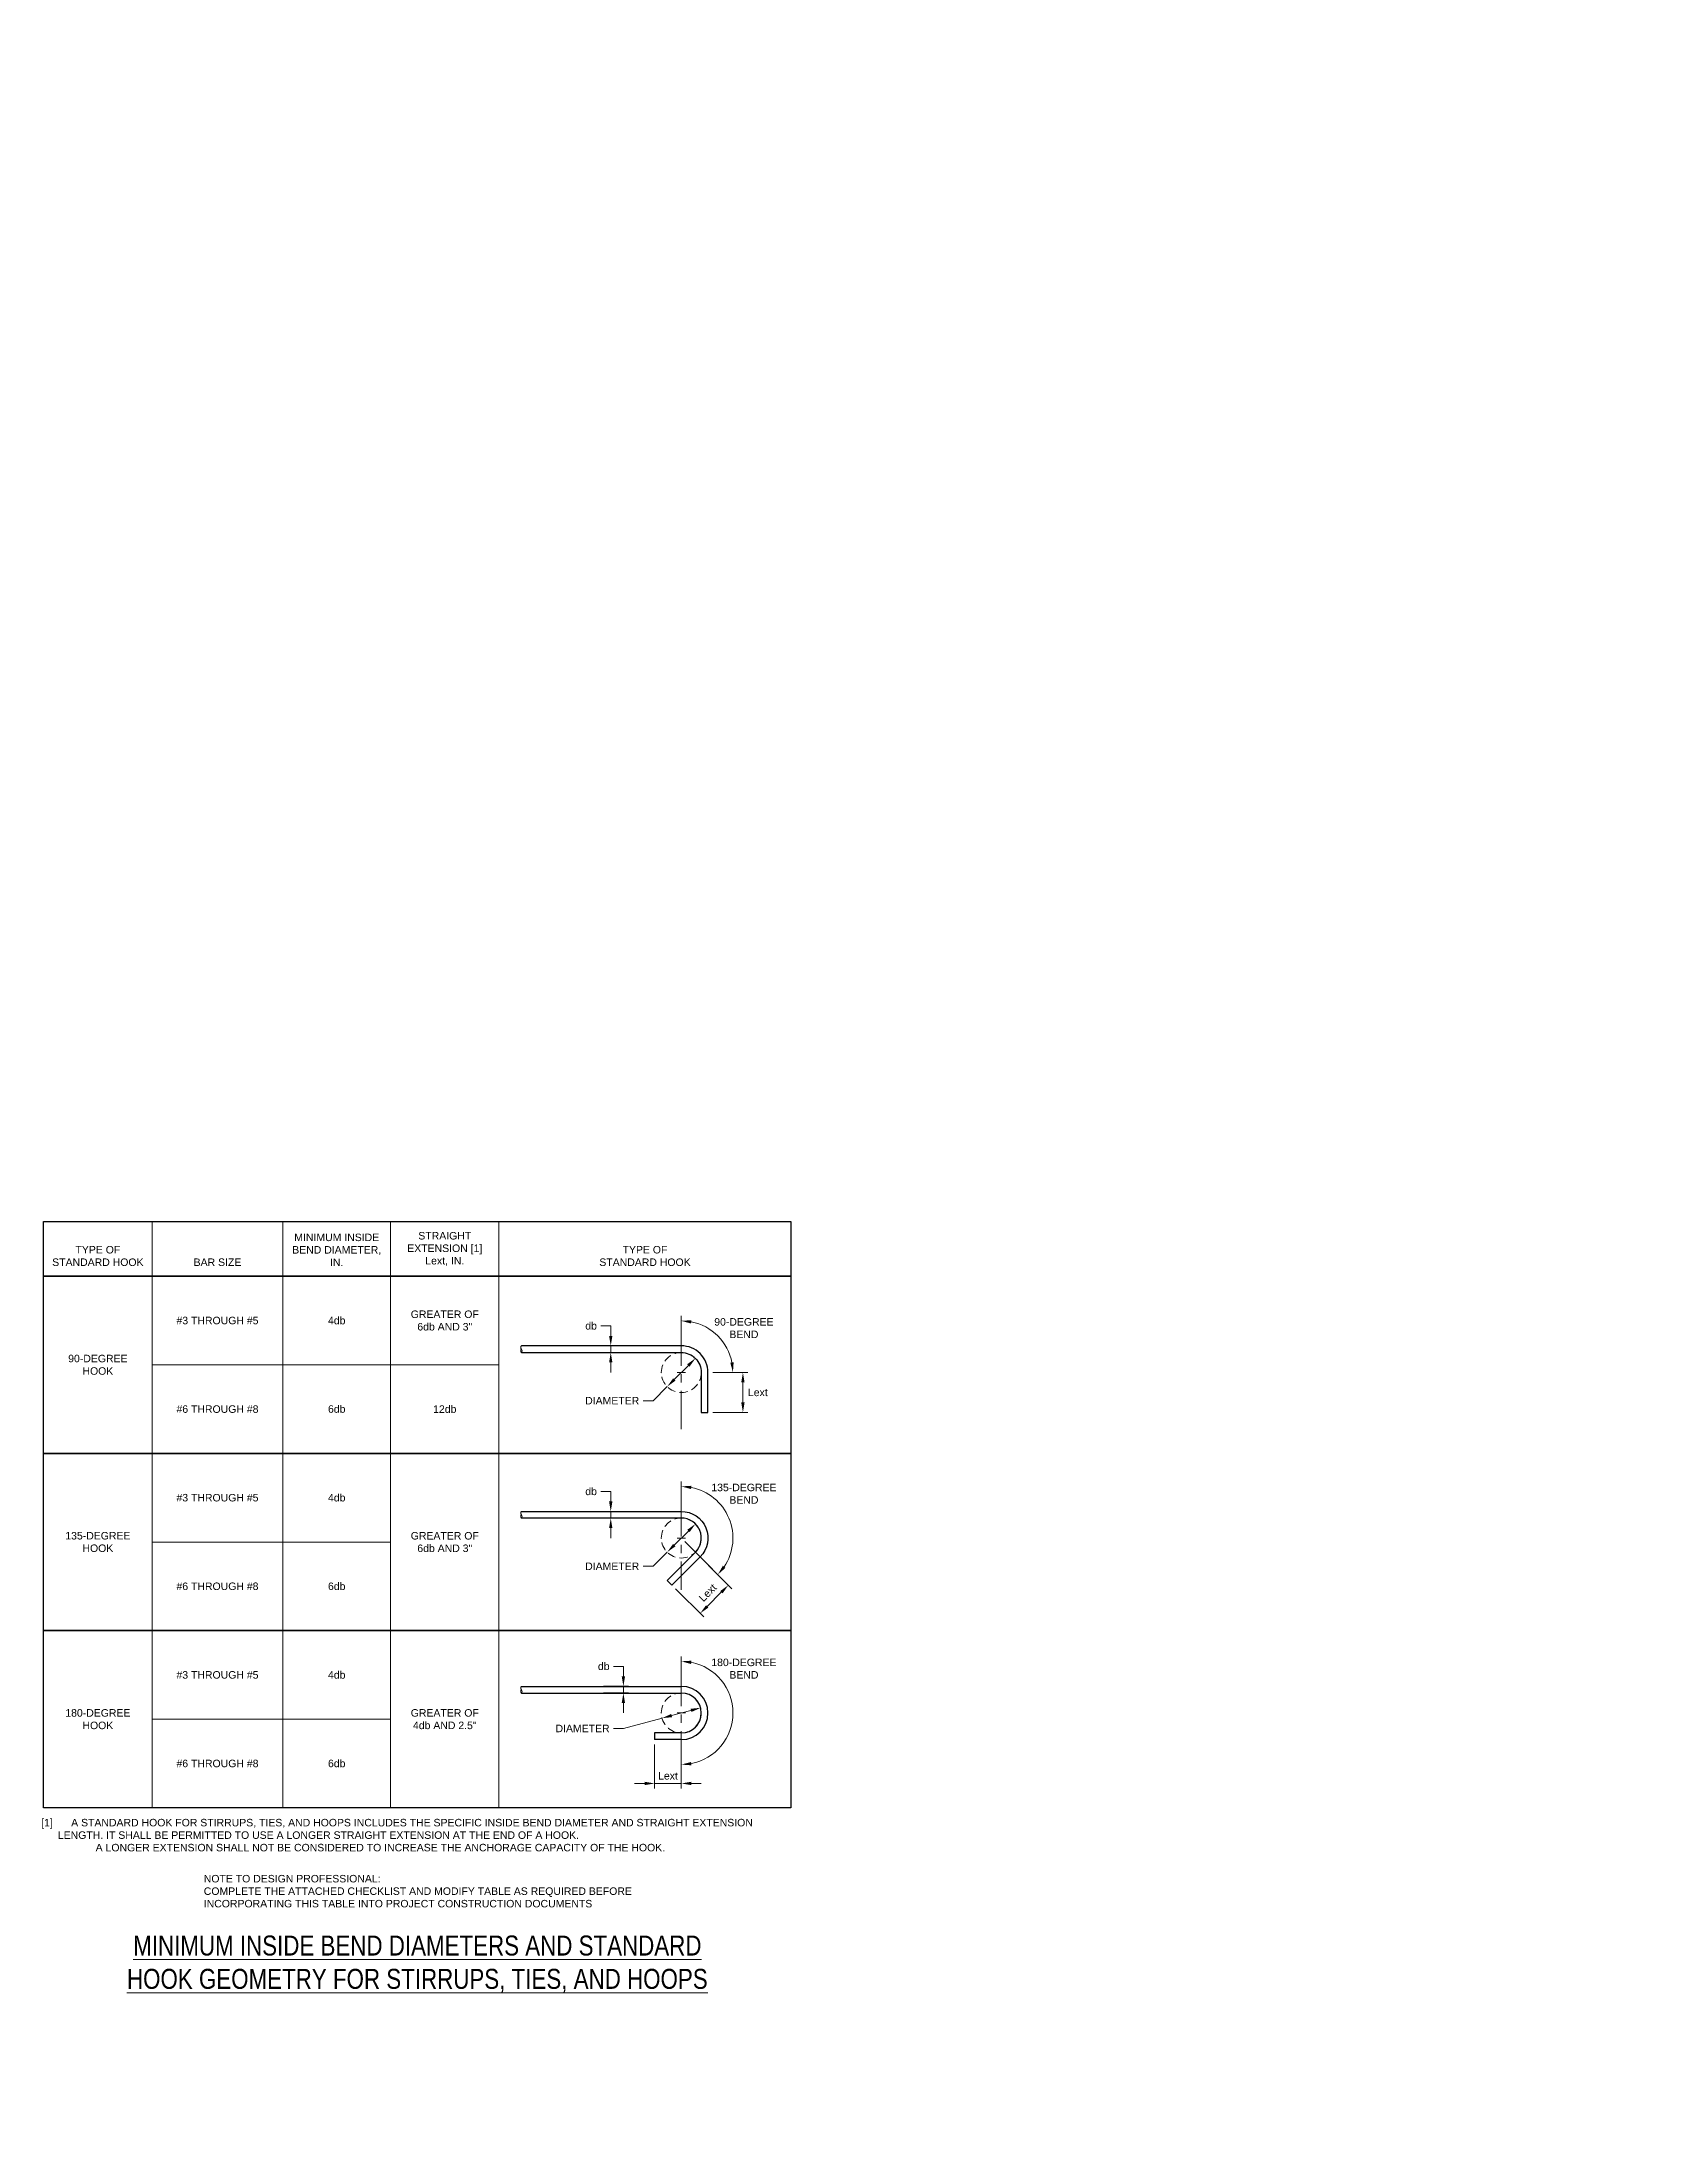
# Model space of a CAD drawing. Header units: inches. Extents: x -1078 to 870, y -1461 to 1056.
# Drawn here: x -1078.2 to -834.7, y 741.8 to 1056.5 of the extents above; entities that cross this region are included whole.
import ezdxf

# ---------------------------------------------------------------- set-up
doc = ezdxf.new("R2010")
doc.units = ezdxf.units.IN
doc.header["$LTSCALE"] = 5
doc.header["$MEASUREMENT"] = 0
doc.linetypes.add('CENTER2', pattern=[1.125, 0.75, -0.125, 0.125, -0.125])
doc.linetypes.add('HIDDEN', pattern=[0.375, 0.25, -0.125])
doc.layers.add('S-ANNO-TEXT', color=7, linetype='Continuous', lineweight=20)
doc.layers.add('S-DETL', color=3, linetype='Continuous', lineweight=30)
doc.styles.add('Romans', font='arial.ttf')
doc.dimstyles.get("Standard").update_dxf_attribs({"dimtxt": 0.18, "dimasz": 0.18, "dimexe": 0.18, "dimexo": 0.0625, "dimgap": 0.09, "dimtad": 0, "dimtih": 1, "dimtoh": 1, "dimdec": 4, "dimzin": 0, "dimdsep": 46, "dimtxsty": 'Standard', "dimcen": 0.09, "dimadec": 0, "dimazin": 0, "dimtfac": 1, "dimtdec": 4, "dimtofl": 0, "dimtmove": 0, "dimatfit": 3, "dimfxl": 1, "dimtolj": 1, "dimtzin": 0, "dimarcsym": 0})

# ---------------------------------------------------------------- blocks, each defined once
blk = doc.blocks.new('*D0')
at = {"layer": 'Defpoints', "color": 0, "transparency": 16777216}
for p in [(-978.21, 856.71), (-972.96, 856.71), (-978.21, 850.71)]:
    blk.add_point(p, dxfattribs=at)
at = {"layer": 'S-ANNO-TEXT', "transparency": 16777216}
for p, q in [((-977.46, 856.71), (-972.21, 856.71)), ((-972.96, 852.21), (-972.96, 855.21)), ((-977.46, 850.71), (-972.21, 850.71))]:
    blk.add_line(p, q, dxfattribs=at)
for points in [[(-973.21, 855.21), (-972.71, 855.21), (-972.96, 856.71)], [(-973.21, 852.21), (-972.71, 852.21), (-972.96, 850.71)]]:
    blk.add_solid(points, dxfattribs=at)
blk = doc.blocks.new('*D1')
at = {"layer": 'Defpoints', "color": 0, "transparency": 16777216}
for p in [(-981.89, 860.64), (-986.14, 856.4), (-980.09, 858.83)]:
    blk.add_point(p, dxfattribs=at)
at = {"layer": 'S-ANNO-TEXT', "transparency": 16777216}
blk.add_line((-983.27, 855.65), (-981.15, 857.77), dxfattribs=at)
for points in [[(-981.32, 857.95), (-980.97, 857.59), (-980.09, 858.83)], [(-983.44, 855.82), (-983.09, 855.47), (-984.33, 854.59)]]:
    blk.add_solid(points, dxfattribs=at)
blk = doc.blocks.new('*D2')
at = {"layer": 'Defpoints', "color": 0, "transparency": 16777216}
for p in [(-986.21, 801.59), (-982.21, 801.59), (-982.21, 795.01)]:
    blk.add_point(p, dxfattribs=at)
at = {"layer": 'S-ANNO-TEXT', "transparency": 16777216}
for p, q in [((-986.21, 800.84), (-986.21, 794.26)), ((-982.21, 800.84), (-982.21, 794.26)), ((-987.71, 795.01), (-989.21, 795.01)), ((-986.21, 795.01), (-982.21, 795.01)), ((-980.71, 795.01), (-979.21, 795.01))]:
    blk.add_line(p, q, dxfattribs=at)
for points in [[(-987.71, 795.26), (-987.71, 794.76), (-986.21, 795.01)], [(-980.71, 795.26), (-980.71, 794.76), (-982.21, 795.01)]]:
    blk.add_solid(points, dxfattribs=at)
blk = doc.blocks.new('*D3')
at = {"layer": 'Defpoints', "color": 0, "transparency": 16777216}
for p in [(-996.55, 860.71), (-996.55, 859.71), (-992.8, 859.71)]:
    blk.add_point(p, dxfattribs=at)
at = {"layer": 'S-ANNO-TEXT', "transparency": 16777216}
for p, q in [((-992.8, 862.21), (-992.8, 863.71)), ((-995.8, 860.71), (-992.05, 860.71)), ((-995.8, 859.71), (-992.05, 859.71)), ((-992.8, 860.71), (-992.8, 859.71)), ((-992.8, 858.21), (-992.8, 856.71))]:
    blk.add_line(p, q, dxfattribs=at)
for points in [[(-993.05, 862.21), (-992.55, 862.21), (-992.8, 860.71)], [(-993.05, 858.21), (-992.55, 858.21), (-992.8, 859.71)]]:
    blk.add_solid(points, dxfattribs=at)
blk = doc.blocks.new('*D4')
at = {"layer": 'Defpoints', "color": 0, "transparency": 16777216}
for p in [(-978.33, 863.42), (-982.21, 860.71), (-982.21, 856.71), (-978.21, 856.71)]:
    blk.add_point(p, dxfattribs=at)
at = {"layer": 'S-ANNO-TEXT', "transparency": 16777216}
blk.add_arc((-982.21, 856.71), 7.75, 11.1069, 78.8931, dxfattribs=at)
for points in [[(-980.74, 864.06), (-980.69, 864.56), (-982.21, 864.46)], [(-974.35, 858.23), (-974.85, 858.18), (-974.46, 856.71)]]:
    blk.add_solid(points, dxfattribs=at)
blk = doc.blocks.new('*D6')
at = {"layer": 'Defpoints', "color": 0, "transparency": 16777216}
for p in [(-982.21, 809.59), (-982.21, 805.59), (-982.21, 801.59), (-975.5, 801.71)]:
    blk.add_point(p, dxfattribs=at)
at = {"layer": 'S-ANNO-TEXT', "transparency": 16777216}
blk.add_arc((-982.21, 805.59), 7.75, 281.1069, 78.8931, dxfattribs=at)
for points in [[(-980.74, 812.94), (-980.69, 813.44), (-982.21, 813.34)], [(-980.69, 797.73), (-980.74, 798.23), (-982.21, 797.84)]]:
    blk.add_solid(points, dxfattribs=at)
blk = doc.blocks.new('*D5')
at = {"layer": 'Defpoints', "color": 0, "transparency": 16777216}
for p in [(-979.97, 808.84), (-985.77, 807.28), (-979.31, 806.36)]:
    blk.add_point(p, dxfattribs=at)
at = {"layer": 'S-ANNO-TEXT', "transparency": 16777216}
blk.add_line((-983.66, 805.2), (-980.76, 805.98), dxfattribs=at)
for points in [[(-980.82, 806.22), (-980.69, 805.74), (-979.31, 806.36)], [(-983.72, 805.44), (-983.59, 804.96), (-985.1, 804.81)]]:
    blk.add_solid(points, dxfattribs=at)
blk = doc.blocks.new('*D7')
at = {"layer": 'Defpoints', "color": 0, "transparency": 16777216}
for p in [(-994.65, 809.59), (-994.65, 808.59), (-990.9, 808.59)]:
    blk.add_point(p, dxfattribs=at)
at = {"layer": 'S-ANNO-TEXT', "transparency": 16777216}
for p, q in [((-990.9, 811.09), (-990.9, 812.59)), ((-993.9, 809.59), (-990.15, 809.59)), ((-990.9, 809.59), (-990.9, 808.59)), ((-993.9, 808.59), (-990.15, 808.59)), ((-990.9, 807.09), (-990.9, 805.59))]:
    blk.add_line(p, q, dxfattribs=at)
for points in [[(-991.15, 811.09), (-990.65, 811.09), (-990.9, 809.59)], [(-991.15, 807.09), (-990.65, 807.09), (-990.9, 808.59)]]:
    blk.add_solid(points, dxfattribs=at)
blk = doc.blocks.new('*D8')
at = {"layer": 'Defpoints', "color": 0, "transparency": 16777216}
for p in [(-982.21, 831.85), (-983.62, 824.78), (-975.14, 824.78)]:
    blk.add_point(p, dxfattribs=at)
at = {"layer": 'S-ANNO-TEXT', "transparency": 16777216}
for p, q in [((-981.68, 831.32), (-974.61, 824.25)), ((-983.09, 824.25), (-978.85, 820.01)), ((-978.32, 821.6), (-976.2, 823.72))]:
    blk.add_line(p, q, dxfattribs=at)
for points in [[(-976.37, 823.89), (-976.02, 823.54), (-975.14, 824.78)], [(-978.49, 821.77), (-978.14, 821.42), (-979.38, 820.54)]]:
    blk.add_solid(points, dxfattribs=at)
blk = doc.blocks.new('*D9')
at = {"layer": 'Defpoints', "color": 0, "transparency": 16777216}
for p in [(-981.89, 835.78), (-980.09, 833.97), (-986.14, 831.54)]:
    blk.add_point(p, dxfattribs=at)
at = {"layer": 'S-ANNO-TEXT', "transparency": 16777216}
blk.add_line((-983.27, 830.79), (-981.15, 832.91), dxfattribs=at)
for points in [[(-981.32, 833.09), (-980.97, 832.73), (-980.09, 833.97)], [(-983.44, 830.97), (-983.09, 830.61), (-984.33, 829.73)]]:
    blk.add_solid(points, dxfattribs=at)
blk = doc.blocks.new('*D10')
at = {"layer": 'Defpoints', "color": 0, "transparency": 16777216}
for p in [(-996.55, 835.85), (-996.55, 834.85), (-992.8, 834.85)]:
    blk.add_point(p, dxfattribs=at)
at = {"layer": 'S-ANNO-TEXT', "transparency": 16777216}
for p, q in [((-992.8, 837.35), (-992.8, 838.85)), ((-995.8, 835.85), (-992.05, 835.85)), ((-995.8, 834.85), (-992.05, 834.85)), ((-992.8, 835.85), (-992.8, 834.85)), ((-992.8, 833.35), (-992.8, 831.85))]:
    blk.add_line(p, q, dxfattribs=at)
for points in [[(-993.05, 837.35), (-992.55, 837.35), (-992.8, 835.85)], [(-993.05, 833.35), (-992.55, 833.35), (-992.8, 834.85)]]:
    blk.add_solid(points, dxfattribs=at)
blk = doc.blocks.new('*D11')
at = {"layer": 'Defpoints', "color": 0, "transparency": 16777216}
for p in [(-976.73, 837.33), (-982.21, 835.85), (-982.21, 831.85), (-979.38, 829.02)]:
    blk.add_point(p, dxfattribs=at)
at = {"layer": 'S-ANNO-TEXT', "transparency": 16777216}
for p, q in [((-982.21, 836.6), (-982.21, 840.35)), ((-978.85, 828.49), (-976.2, 825.84))]:
    blk.add_line(p, q, dxfattribs=at)
blk.add_arc((-982.21, 831.85), 7.75, 326.1069, 78.8931, dxfattribs=at)
for points in [[(-980.74, 839.21), (-980.69, 839.7), (-982.21, 839.6)], [(-975.58, 827.37), (-975.97, 827.69), (-976.73, 826.37)]]:
    blk.add_solid(points, dxfattribs=at)

msp = doc.modelspace()

# ---------------------------------------------------------------- linework, layer by layer
at = {"layer": 'S-ANNO-TEXT'}
for p, q in [((-992.799103, 863.708314), (-994.299103, 863.708314)), ((-1025.850845, 857.857103), (-1009.573645, 857.861324)), ((-982.854398, 856.708314), (-981.559687, 856.708314)), ((-984.328363, 854.586993), (-986.449683, 852.465673)), ((-986.449683, 852.465673), (-987.949683, 852.465673)), ((-992.799103, 838.849045), (-994.299103, 838.849045)), ((-982.854398, 831.849045), (-981.559687, 831.849045)), ((-984.328363, 829.727725), (-986.449683, 827.606405)), ((-986.449683, 827.606405), (-987.949683, 827.606405)), ((-990.900375, 812.588433), (-992.400375, 812.588433)), ((-990.900375, 803.259062), (-992.400375, 803.259062)), ((-985.10482, 804.811976), (-990.900375, 803.259062)), ((-982.854398, 805.588433), (-981.559687, 805.588433))]:
    msp.add_line(p, q, dxfattribs=at)
at = {"layer": 'S-ANNO-TEXT', "linetype": 'CENTER2', "ltscale": 2}
for p, q in [((-982.207042, 865.208314), (-982.207042, 848.208314)), ((-982.207042, 839.599045), (-982.207042, 824.099045)), ((-982.207042, 814.088433), (-982.207042, 797.088433))]:
    msp.add_line(p, q, dxfattribs=at)
at = {"layer": 'S-ANNO-TEXT'}
for points in [[(-1077.925836, 879.3577), (-1061.648637, 879.3577), (-1061.648637, 871.157325), (-1077.925836, 871.157325)], [(-1061.648637, 879.3577), (-1042.014854, 879.3577), (-1042.014854, 871.158476), (-1061.648637, 871.158476)], [(-1042.014854, 879.3577), (-1025.850845, 879.3577), (-1025.850845, 871.153871), (-1042.014854, 871.153871)], [(-1025.850845, 879.3577), (-1009.573645, 879.3577), (-1009.573645, 871.157325), (-1025.850845, 871.157325)], [(-1009.573645, 879.3577), (-965.743689, 879.3577), (-965.743689, 871.158476), (-1009.573645, 871.158476)], [(-1077.924568, 844.558997), (-1077.925836, 871.157325), (-1061.648637, 871.157325), (-1061.648637, 844.561102)], [(-1061.648637, 857.859405), (-1061.648637, 871.157325), (-1042.014854, 871.158476), (-1042.014854, 857.860556)], [(-1042.014854, 857.857103), (-1042.014854, 871.153871), (-1025.850845, 871.153871), (-1025.850845, 857.857103)], [(-1025.850845, 844.559951), (-1025.850845, 871.158476), (-1009.573645, 871.158476), (-1009.573645, 844.5588)], [(-1009.573645, 871.158476), (-965.743689, 871.158476), (-965.743689, 844.5588), (-1009.573645, 844.5588)], [(-1061.648637, 844.559951), (-1061.648637, 857.858254), (-1042.014854, 857.859405), (-1042.014854, 844.561102)], [(-1042.014854, 844.559951), (-1042.014854, 857.857103), (-1025.850845, 857.857103), (-1025.850845, 844.559951)], [(-1077.925169, 817.952798), (-1077.924568, 844.558997), (-1061.647368, 844.558997), (-1061.649237, 817.954903)], [(-1061.648637, 831.246684), (-1061.648637, 844.561102), (-1042.014854, 844.562253), (-1042.014854, 831.247835)], [(-1042.014854, 831.245532), (-1042.014854, 844.5588), (-1025.850845, 844.5588), (-1025.850845, 831.245532)], [(-1009.573645, 817.953752), (-965.743689, 817.953752), (-965.743689, 844.5588), (-1009.573645, 844.5588)], [(-1061.648637, 817.953752), (-1061.648637, 831.246684), (-1042.014854, 831.247835), (-1042.014854, 817.954903)], [(-1042.014854, 817.953752), (-1042.014854, 831.245532), (-1025.850845, 831.245532), (-1025.850845, 817.953752)], [(-1077.925836, 791.350623), (-1077.925169, 817.952798), (-1061.648637, 817.953752), (-1061.648637, 791.350623)], [(-1061.648637, 804.651612), (-1061.648637, 817.952601), (-1042.014854, 817.953752), (-1042.014854, 804.652763)], [(-1042.014854, 804.653914), (-1042.014854, 817.953752), (-1025.850845, 817.953752), (-1025.850845, 804.653914)], [(-1025.850845, 791.351774), (-1025.850845, 817.953752), (-1009.573645, 817.953752), (-1009.573645, 791.351774)], [(-1009.573645, 817.953752), (-965.743689, 817.953752), (-965.743689, 791.354076), (-1009.573645, 791.354076)], [(-1061.648637, 791.350623), (-1061.648637, 804.652763), (-1042.014854, 804.653914), (-1042.014854, 791.351774)], [(-1042.014854, 791.351774), (-1042.014854, 804.652763), (-1025.850845, 804.652763), (-1025.850845, 791.351774)]]:
    msp.add_lwpolyline(points, close=True, dxfattribs=at)
at = {"layer": 'S-ANNO-TEXT', "linetype": 'HIDDEN'}
for centre in [(-982.207042, 856.708314), (-982.207042, 831.849045), (-982.207042, 805.588433), (-982.207042, 805.588433)]:
    msp.add_circle(centre, 3, dxfattribs=at)
at = {"layer": 'S-ANNO-TEXT'}
for centre, start, end in [((-1005.957042, 860.458314), 135, 225), ((-1005.957042, 859.958314), 135, 225), ((-1006.457042, 859.958314), 315, 45), ((-1005.957042, 835.599045), 135, 225), ((-1005.957042, 835.099045), 135, 225), ((-1006.457042, 835.099045), 315, 45), ((-1005.957042, 809.338433), 135, 225), ((-1005.957042, 808.838433), 135, 225), ((-1006.457042, 808.838433), 315, 45)]:
    msp.add_arc(centre, 0.353553, start, end, dxfattribs=at)
at = {"layer": 'S-DETL'}
for p, q in [((-1006.207042, 809.588433), (-982.207042, 809.588433)), ((-1006.207042, 808.588433), (-982.207042, 808.588433)), ((-982.207042, 802.588433), (-986.207042, 802.588433)), ((-986.207042, 802.588433), (-986.207042, 801.588433)), ((-982.207042, 801.588433), (-986.207042, 801.588433))]:
    msp.add_line(p, q, dxfattribs=at)
for points in [[(-1077.925836, 879.3577), (-965.743689, 879.3577), (-965.743689, 871.158476), (-1077.925836, 871.158476)], [(-1077.925836, 871.157325), (-965.743689, 871.157325), (-965.743689, 844.5588), (-1077.925836, 844.5588)], [(-1077.924568, 844.558997), (-965.743689, 844.558997), (-965.743689, 817.953752), (-1077.924568, 817.953752)], [(-1077.924568, 817.953752), (-965.743689, 817.953752), (-965.743689, 791.354076), (-1077.924568, 791.354076)]]:
    msp.add_lwpolyline(points, close=True, dxfattribs=at)
for points in [[(-1006.207042, 859.708314), (-982.207042, 859.708314, -0.4142135624), (-979.207042, 856.708314), (-979.207042, 850.708314), (-978.207042, 850.708314), (-978.207042, 856.708314, 0.4142135624), (-982.207042, 860.708314), (-1006.207042, 860.708314)], [(-1006.207042, 835.849045), (-982.207042, 835.849045, -0.6681786379), (-979.378615, 829.020618), (-983.621256, 824.777978), (-984.328363, 825.485084), (-980.085722, 829.727725, 0.6681786379), (-982.207042, 834.849045), (-1006.207042, 834.849045)]]:
    msp.add_lwpolyline(points, format="xyb", dxfattribs=at)
for radius in [4, 3]:
    msp.add_arc((-982.207042, 805.588433), radius, 270, 90, dxfattribs=at)

# ---------------------------------------------------------------- texts
at = {"layer": 'S-ANNO-TEXT', "style": 'Romans'}
for s, insert, char_height, width, attachment_point in [('TYPE OF STANDARD HOOK', (-1069.787237, 872.686869), 1.125, 14.08258912, 8), ('MINIMUM INSIDE BEND DIAMETER, IN.', (-1033.93285, 872.684567), 1.125, 14.08258912, 8), ('STRAIGHT EXTENSION [1] Lext, IN.', (-1017.712245, 875.257512), 1.125, 14.08258912, 5), ('TYPE OF STANDARD HOOK', (-987.658667, 872.68802), 1.125, 14.08258912, 8), ('BAR SIZE', (-1051.831745, 872.686869), 1.125, 14.08258912, 8), ('\\pxi-2.22222,l2.22222;[1]^IA STANDARD HOOK FOR STIRRUPS, TIES, AND HOOPS INCLUDES THE SPECIFIC INSIDE BEND DIAMETER AND STRAIGHT EXTENSION LENGTH. IT SHALL BE PERMITTED TO USE A LONGER STRAIGHT EXTENSION AT THE END OF A HOOK.                                                                                          A LONGER EXTENSION SHALL NOT BE CONSIDERED TO INCREASE THE ANCHORAGE CAPACITY OF THE HOOK.', (-1078.29551, 789.691461), 1.124999992, 113.72161277, 1)]:
    msp.add_mtext(s, dxfattribs=dict(at, insert=insert, char_height=char_height, width=width, attachment_point=attachment_point))
for s, insert, char_height, attachment_point in [('\\A1;GREATER OF \\P6db AND 3"', (-1017.712245, 864.507214), 1.125, 5), ('\\A1;#3 THROUGH #5', (-1051.831745, 864.506063), 1.125, 5), ('\\A1;4db', (-1033.93285, 864.505487), 1.125, 5), ('\\A1;db', (-994.870812, 864.280023), 1.125, 3), ('\\A1;90-DEGREE\\PBEND', (-972.811149, 863.369181), 1.125, 5), ('\\A1;90-DEGREE\\PHOOK', (-1069.786602, 857.860847), 1.125, 5), ('\\A1;DIAMETER', (-988.521392, 853.037382), 1.125, 3), ('\\A1;Lext', (-970.722561, 854.280023), 1.125, 2), ('\\A1;#6 THROUGH #8', (-1051.831745, 851.205841), 1.125, 5), ('\\A1;6db', (-1033.93285, 851.21764), 1.125, 5), ('\\A1;12db', (-1017.712245, 851.205266), 1.125, 5), ('\\A1;#3 THROUGH #5', (-1051.831745, 837.904468), 1.125, 5), ('\\A1;4db', (-1033.93285, 837.903893), 1.125, 5), ('\\A1;db', (-994.870812, 839.420754), 1.125, 3), ('\\A1;135-DEGREE\\PBEND', (-972.811149, 838.509912), 1.125, 5), ('\\A1;135-DEGREE\\PHOOK', (-1069.786602, 831.255799), 1.125, 5), ('\\A1;GREATER OF \\P6db AND 3"', (-1017.712245, 831.248218), 1.125, 5), ('\\A1;DIAMETER', (-988.521392, 828.178113), 1.125, 3), ('\\A1;#6 THROUGH #8', (-1051.831745, 824.604247), 1.125, 5), ('\\A1;6db', (-1033.93285, 824.606069), 1.125, 5), ('\\A1;db', (-992.972083, 813.160142), 1.125, 3), ('\\A1;180-DEGREE\\PBEND', (-972.811149, 812.2493), 1.125, 5), ('\\A1;#3 THROUGH #5', (-1051.831745, 811.30249), 1.125, 5), ('\\A1;4db', (-1033.93285, 811.301915), 1.125, 5), ('\\A1;180-DEGREE\\PHOOK', (-1069.787237, 804.654298), 1.125, 5), ('\\A1;GREATER OF \\P4db AND 2.5"', (-1017.712245, 804.655449), 1.125, 5), ('\\A1;DIAMETER', (-992.972083, 803.83077), 1.125, 3), ('\\A1;#6 THROUGH #8', (-1051.831745, 798.002268), 1.125, 5), ('\\A1;6db', (-1033.93285, 798.004091), 1.125, 5), ('\\A1;Lext', (-984.207042, 796.717905), 1.125, 2), ('NOTE TO DESIGN PROFESSIONAL: \\PCOMPLETE THE ATTACHED CHECKLIST AND MODIFY TABLE AS REQUIRED BEFORE \\PINCORPORATING THIS TABLE INTO PROJECT CONSTRUCTION DOCUMENTS', (-1053.889205, 781.276855), 1.12499999, 1), ('\\pxa0.25;{\\W0.8;\\LMINIMUM INSIDE BEND DIAMETERS AND STANDARD \\PHOOK GEOMETRY FOR STIRRUPS, TIES, AND HOOPS}', (-1021.834763, 763.615203), 3, 8)]:
    msp.add_mtext(s, dxfattribs=dict(at, insert=insert, char_height=char_height, attachment_point=attachment_point))
at = {"layer": 'S-ANNO-TEXT', "insert": (-978.640337, 824.0397), "char_height": 1.125, "attachment_point": 2, "rotation": 45, "style": 'Romans'}
msp.add_mtext('\\A1;Lext', dxfattribs=at)

# ---------------------------------------------------------------- dimensions: what is measured, and where the dimension line sits
at = {"layer": 'S-ANNO-TEXT'}
for base, center, p1, p2, picture, middle in [((-975.495345, 801.713433), (-982.207042, 805.588433), (-982.207042, 801.588433), (-982.207042, 809.588433), '*D6', (869.786068, 1056.471419)), ((-978.332042, 863.420011), (-982.207042, 856.708314), (-978.207042, 856.708314), (-982.207042, 860.708314), '*D4', (471.297819, -1461.159259))]:
    dim = msp.add_angular_dim_3p(base=base, center=center, p1=p1, p2=p2, text=' ', dimstyle='Standard', override={"dimscale": 12, "dimtxt": 0.09375, "dimasz": 0.125, "dimexe": 0.0625, "dimgap": 0.0625, "dimtih": 0, "dimtoh": 0, "dimdec": 5, "dimrnd": 0.03125, "dimzin": 7, "dimlunit": 4, "dimtxsty": 'Romans', "dimcen": 0.125, "dimse1": 1, "dimse2": 1, "dimclrd": 256, "dimclre": 256, "dimclrt": 256, "dimadec": 4, "dimtdec": 5, "dimtofl": 1, "dimtvp": 1, "dimfrac": 2, "dimtzin": 3, "dimlwd": 65535, "dimlwe": 65535}, dxfattribs=at)
    dim.commit()
    dim.dimension.update_dxf_attribs({"geometry": picture, "text_midpoint": middle})
for base, p1, p2, angle, override, picture, middle in [((-992.799103, 859.708314), (-996.549103, 860.708314), (-996.549103, 859.708314), 90, {"dimscale": 12, "dimtxt": 0.09375, "dimasz": 0.125, "dimexe": 0.0625, "dimgap": 0.0625, "dimtih": 0, "dimtoh": 0, "dimdec": 5, "dimrnd": 0.03125, "dimzin": 7, "dimlunit": 4, "dimtxsty": 'Romans', "dimcen": 0.125, "dimclrd": 256, "dimclre": 256, "dimclrt": 256, "dimadec": 4, "dimtdec": 5, "dimtofl": 1, "dimtvp": 1, "dimfrac": 2, "dimtzin": 3, "dimlwd": 65535, "dimlwe": 65535}, '*D3', (-992.799103, 860.208314)), ((-980.085722, 858.829634), (-986.137108, 856.395739), (-981.894467, 860.638379), 45, {"dimscale": 12, "dimtxt": 0.09375, "dimasz": 0.125, "dimexe": 0.0625, "dimgap": 0.0625, "dimtih": 0, "dimtoh": 0, "dimdec": 5, "dimrnd": 0.03125, "dimzin": 7, "dimlunit": 4, "dimtxsty": 'Romans', "dimcen": 0.125, "dimse1": 1, "dimse2": 1, "dimclrd": 256, "dimclre": 256, "dimclrt": 256, "dimadec": 4, "dimtdec": 5, "dimtofl": 1, "dimtvp": 1, "dimfrac": 2, "dimtzin": 3, "dimlwd": 65535, "dimlwe": 65535}, '*D1', (-982.207042, 856.708314)), ((-972.957042, 856.708314), (-978.207042, 850.708314), (-978.207042, 856.708314), 90, {"dimscale": 12, "dimtxt": 0.09375, "dimasz": 0.125, "dimexe": 0.0625, "dimgap": 0.0625, "dimtih": 0, "dimtoh": 0, "dimdec": 5, "dimrnd": 0.03125, "dimzin": 7, "dimlunit": 4, "dimtxsty": 'Romans', "dimcen": 0.125, "dimclrd": 256, "dimclre": 256, "dimclrt": 256, "dimadec": 4, "dimtdec": 5, "dimtofl": 1, "dimtvp": 1, "dimfrac": 2, "dimtzin": 3, "dimlwd": 65535, "dimlwe": 65535}, '*D0', (-972.957042, 853.708314)), ((-992.799103, 834.849045), (-996.549103, 835.849045), (-996.549103, 834.849045), 90, {"dimscale": 12, "dimtxt": 0.09375, "dimasz": 0.125, "dimexe": 0.0625, "dimgap": 0.0625, "dimtih": 0, "dimtoh": 0, "dimdec": 5, "dimrnd": 0.03125, "dimzin": 7, "dimlunit": 4, "dimtxsty": 'Romans', "dimcen": 0.125, "dimclrd": 256, "dimclre": 256, "dimclrt": 256, "dimadec": 4, "dimtdec": 5, "dimtofl": 1, "dimtvp": 1, "dimfrac": 2, "dimtzin": 3, "dimlwd": 65535, "dimlwe": 65535}, '*D10', (-992.799103, 835.349045)), ((-980.085722, 833.970366), (-986.137108, 831.53647), (-981.894467, 835.779111), 45, {"dimscale": 12, "dimtxt": 0.09375, "dimasz": 0.125, "dimexe": 0.0625, "dimgap": 0.0625, "dimtih": 0, "dimtoh": 0, "dimdec": 5, "dimrnd": 0.03125, "dimzin": 7, "dimlunit": 4, "dimtxsty": 'Romans', "dimcen": 0.125, "dimse1": 1, "dimse2": 1, "dimclrd": 256, "dimclre": 256, "dimclrt": 256, "dimadec": 4, "dimtdec": 5, "dimtofl": 1, "dimtvp": 1, "dimfrac": 2, "dimtzin": 3, "dimlwd": 65535, "dimlwe": 65535}, '*D9', (-982.207042, 831.849045)), ((-975.135975, 824.777978), (-983.621256, 824.777978), (-982.207042, 831.849045), 45, {"dimscale": 12, "dimtxt": 0.09375, "dimasz": 0.125, "dimexe": 0.0625, "dimgap": 0.0625, "dimtih": 0, "dimtoh": 0, "dimdec": 5, "dimrnd": 0.03125, "dimzin": 7, "dimlunit": 4, "dimtxsty": 'Romans', "dimcen": 0.125, "dimclrd": 256, "dimclre": 256, "dimclrt": 256, "dimadec": 4, "dimtdec": 5, "dimtofl": 1, "dimtvp": 1, "dimfrac": 2, "dimtzin": 3, "dimlwd": 65535, "dimlwe": 65535}, '*D8', (-977.257295, 822.656657)), ((-990.900375, 808.588433), (-994.650375, 809.588433), (-994.650375, 808.588433), 90, {"dimscale": 12, "dimtxt": 0.09375, "dimasz": 0.125, "dimexe": 0.0625, "dimgap": 0.0625, "dimtih": 0, "dimtoh": 0, "dimdec": 5, "dimrnd": 0.03125, "dimzin": 7, "dimlunit": 4, "dimtxsty": 'Romans', "dimcen": 0.125, "dimclrd": 256, "dimclre": 256, "dimclrt": 256, "dimadec": 4, "dimtdec": 5, "dimtofl": 1, "dimtvp": 1, "dimfrac": 2, "dimtzin": 3, "dimlwd": 65535, "dimlwe": 65535}, '*D7', (-990.900375, 809.088433)), ((-979.309265, 806.36489), (-985.766867, 807.282768), (-979.971312, 808.835682), 15, {"dimscale": 12, "dimtxt": 0.09375, "dimasz": 0.125, "dimexe": 0.0625, "dimgap": 0.0625, "dimtih": 0, "dimtoh": 0, "dimdec": 5, "dimrnd": 0.03125, "dimzin": 7, "dimlunit": 4, "dimtxsty": 'Romans', "dimcen": 0.125, "dimse1": 1, "dimse2": 1, "dimclrd": 256, "dimclre": 256, "dimclrt": 256, "dimadec": 4, "dimtdec": 5, "dimtofl": 1, "dimtvp": 1, "dimfrac": 2, "dimtzin": 3, "dimlwd": 65535, "dimlwe": 65535}, '*D5', (-982.207042, 805.588433)), ((-982.207042, 795.011987), (-986.207042, 801.588433), (-982.207042, 801.588433), 0, {"dimscale": 12, "dimtxt": 0.09375, "dimasz": 0.125, "dimexe": 0.0625, "dimgap": 0.0625, "dimtih": 0, "dimtoh": 0, "dimdec": 5, "dimrnd": 0.03125, "dimzin": 7, "dimlunit": 4, "dimtxsty": 'Romans', "dimcen": 0.125, "dimclrd": 256, "dimclre": 256, "dimclrt": 256, "dimadec": 4, "dimtdec": 5, "dimtofl": 1, "dimtvp": 1, "dimfrac": 2, "dimtzin": 3, "dimlwd": 65535, "dimlwe": 65535}, '*D2', (-984.207042, 795.011987))]:
    dim = msp.add_linear_dim(base=base, p1=p1, p2=p2, angle=angle, text=' ', dimstyle='Standard', override=override, dxfattribs=at)
    dim.commit()
    dim.dimension.update_dxf_attribs({"geometry": picture, "text_midpoint": middle, "dimtype": 128})
dim = msp.add_angular_dim_3p(base=(-976.726965, 837.329123), center=(-982.207042, 831.849045), p1=(-979.378615, 829.020618), p2=(-982.207042, 835.849045), text=' ', dimstyle='Standard', override={"dimscale": 12, "dimtxt": 0.09375, "dimasz": 0.125, "dimexe": 0.0625, "dimgap": 0.0625, "dimtih": 0, "dimtoh": 0, "dimdec": 5, "dimrnd": 0.03125, "dimzin": 7, "dimlunit": 4, "dimtxsty": 'Romans', "dimcen": 0.125, "dimclrd": 256, "dimclre": 256, "dimclrt": 256, "dimadec": 4, "dimtdec": 5, "dimtofl": 1, "dimtvp": 1, "dimfrac": 2, "dimtzin": 3, "dimlwd": 65535, "dimlwe": 65535}, dxfattribs=at)
dim.commit()
dim.dimension.update_dxf_attribs({"geometry": '*D11', "text_midpoint": (-974.457042, 831.849045), "dimtype": 133})

doc.saveas('drawing.dxf')
